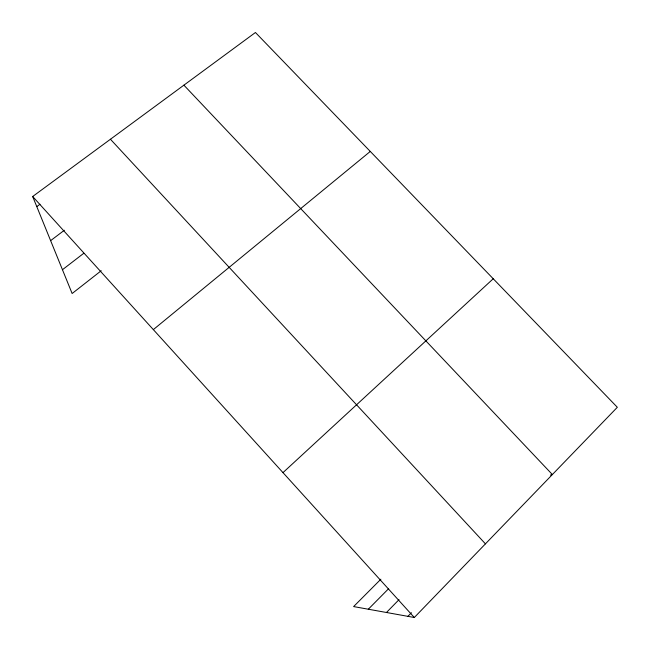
<?xml version="1.0" encoding="UTF-8"?>
<svg xmlns="http://www.w3.org/2000/svg" width="650" height="650" viewBox="0 0 650 650"><rect width="100%" height="100%" fill="white"/><g stroke="black" fill="none" stroke-linecap="round" stroke-linejoin="round"><path stroke-width="0.97" d="M380.876 579.199L353.624 606.58L414.318 617.5L617.329 407.282L255.442 32.5L32.671 196.503L72.134 293.507L101.197 270.741M407.899 616.346L411.418 612.714M386.457 612.487L399.019 599.649M368.322 609.221L388.659 588.64M282.986 472.623L493.228 278.761M153.343 329.615L370.281 151.434M62.457 269.717L83.785 253.273M50.627 240.638L64.342 230.254M36.782 206.619L39.983 204.246M550.42 475.093L552.37 474.549L183.901 85.166M110.443 139.246L485.436 543.855M32.671 196.503L414.318 617.5"/></g></svg>
